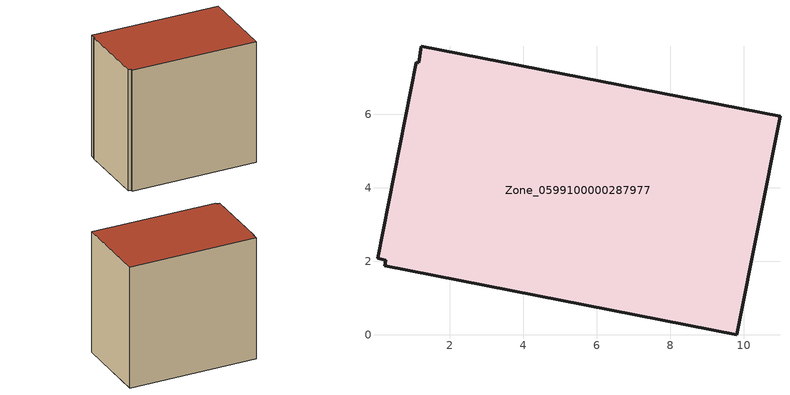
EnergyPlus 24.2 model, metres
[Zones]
Zone_0599100000287977
 floor ground (C_G): 1.09,7.41 1.15,7.4 1.23,7.85 10.98,5.94 9.8,0 0.23,1.88 0.26,2.03 0.03,2.08 z0
 wall outside (C_F): 1.09,7.41 0.03,2.08 0.26,2.03 0.23,1.88 9.8,0 10.98,5.94 1.23,7.85 1.15,7.4 1.09,7.41 z0:9.57
 roof outside (C_R): 1.15,7.4 1.09,7.41 0.03,2.08 0.26,2.03 0.23,1.88 9.8,0 10.98,5.94 1.23,7.85 z9.57
[BUILDING]
Pand.0599100000287977: North Axis=0; Terrain=City; Loads Convergence Tolerance Value=0.04; Temperature Convergence Tolerance Value=0.4; Solar Distribution=FullExterior; Maximum Number of Warmup Days=25; Minimum Number of Warmup Days=1
[Site:Location]
Rotterdam.The.Hague.AP_ZH_NLD Design_Conditions: Latitude=51.96; Longitude=4.45; Time Zone=1; Elevation=-4.5
[SITE:GROUNDTEMPERATURE:BUILDINGSURFACE]
18, 18, 18, 18, 18, 18, 18, 18, 18, 18, 18, 18
[MATERIAL] Thermal Absorptance=0.9; Solar Absorptance=0.7; Visible Absorptance=0.7
Name | Roughness | Thickness | Conductivity | Density | Specific Heat
G.TI.1946-1964 | MediumSmooth | 0.15 | 1 | 540 | 1210
F.TI.1946-1964 | Rough | 0.3 | 0.857143 | 1920 | 840
R.TI.1946-1964 | MediumRough | 0.2 | 0.277778 | 1500 | 1000
[CONSTRUCTION]
C_G: G.TI.1946-1964
C_F: F.TI.1946-1964
C_R: R.TI.1946-1964
[ZONE]
Zone_0599100000287977: Type=1; Multiplier=1; Ceiling Height=Autocalculate; Volume=Autocalculate; Floor Area=autocalculate; Part of Total Floor Area=Yes
[ZONEINFILTRATION:DESIGNFLOWRATE]
Infil_Zone_0599100000287977: Zone or ZoneList or Space or SpaceList=Zone_0599100000287977; Schedule=AlwaysOn; Design Flow Rate Calculation Method=Flow/Area; Flow Rate per Floor Area=0.003; Constant Term Coefficient=1; Temperature Term Coefficient=0; Velocity Term Coefficient=0; Velocity Squared Term Coefficient=0
[HVACTEMPLATE:ZONE:IDEALLOADSAIRSYSTEM]
Zone_0599100000287977: Maximum Heating Supply Air Temperature=50; Minimum Cooling Supply Air Temperature=13; Maximum Heating Supply Air Humidity Ratio=0.0156; Minimum Cooling Supply Air Humidity Ratio=0.0077; Heating Limit=NoLimit; Cooling Limit=NoLimit; Dehumidification Control Type=ConstantSensibleHeatRatio; Cooling Sensible Heat Ratio=0.7; Dehumidification Setpoint=60; Humidification Control Type=None; Humidification Setpoint=30; Outdoor Air Method=None; Outdoor Air Flow Rate per Person=0.00944; Outdoor Air Flow Rate per Zone Floor Area=0; Outdoor Air Flow Rate per Zone=0; Demand Controlled Ventilation Type=None; Outdoor Air Economizer Type=NoEconomizer; Heat Recovery Type=None; Sensible Heat Recovery Effectiveness=0.7; Latent Heat Recovery Effectiveness=0.65
[ZONECONTROL:THERMOSTAT]
ThermostatControl_Zone_0599100000287977: Zone or ZoneList=Zone_0599100000287977; Control Type Schedule=DualSetpointControlType; Control 1=Thermostat_Zone_0599100000287977; Temperature Difference Between Cutout And Setpoint=0
[THERMOSTATSETPOINT:DUALSETPOINT]
Thermostat_Zone_0599100000287977: Heating Setpoint Temperature Schedule=HeatingSetpoint_Zone_0599100000287977; Cooling Setpoint Temperature Schedule=CoolingSetpoint_Zone_0599100000287977
[SCHEDULE:COMPACT]
HeatingSetpoint_Zone_0599100000287977: Through: 12/31, For: AllDays, Until: 24:00, 21
CoolingSetpoint_Zone_0599100000287977: Through: 12/31, For: AllDays, Until: 24:00, 24
DualSetpointControlType: Through: 12/31, For: AllDays, Until: 24:00, 4
AlwaysOn: Through: 12/31, For: AllDays, Until: 24:00, 1
